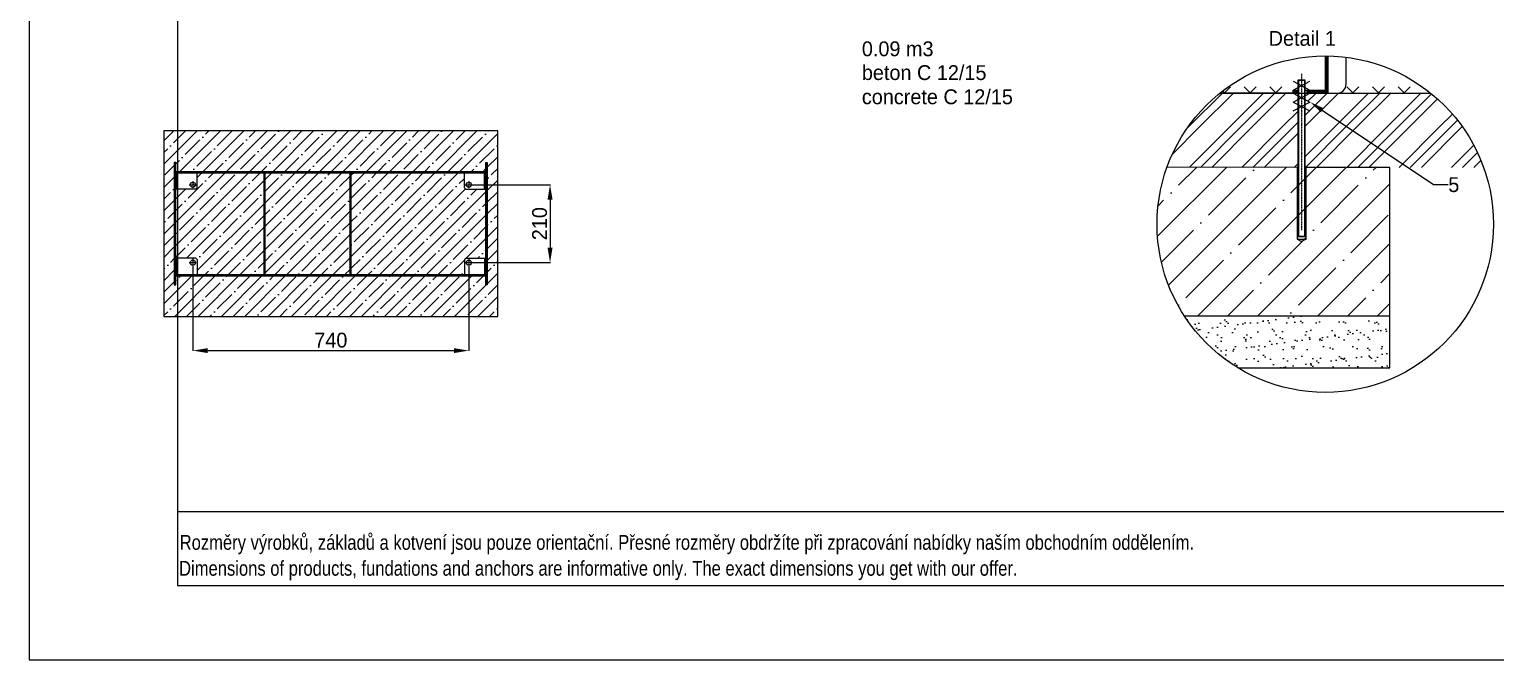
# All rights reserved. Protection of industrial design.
# Model space of a CAD drawing. Header units: millimetres. Extents: x 5064 to 11004, y 3085 to 7285.
# Drawn here: x 5064 to 9018, y 3085 to 4785 of the extents above; entities that cross this region are included whole.
import ezdxf
from ezdxf import colors
from ezdxf.entities.mleader import LeaderData, LeaderLine
from ezdxf.lldxf.tags import DXFTag
from ezdxf.math import Vec2, Vec3

# ---------------------------------------------------------------- set-up
doc = ezdxf.new("R2010")
doc.units = ezdxf.units.MM
doc.header["$LTSCALE"] = 0.3
doc.linetypes.add('DashDot', pattern=[15, 9, -3, 0, -3])
doc.linetypes.add('INCONTINUOUS', pattern=[200000.001, 200000, -0.001])
doc.layers.add('KOTY', color=3, linetype='INCONTINUOUS')
doc.layers.add('OSY', color=7, linetype='Continuous')
doc.layers.add('Nekreslit', color=6, linetype='Continuous', plot=False)
doc.layers.add('SRAFY', color=251, linetype='Continuous', lineweight=13)
doc.styles.add('SEACAD_Arial', font='arial.ttf', dxfattribs={"width": 0.8})
tags = doc.linetypes.add('HIDDEN2', pattern=[4.7625, 3.175, -1.5875]).pattern_tags.tags
tags[6:7] = [DXFTag(74, 4), DXFTag(75, 0), DXFTag(340, '0'), DXFTag(46, 0.0), DXFTag(50, 0.0), DXFTag(44, 0.0), DXFTag(45, 0.0)]
tags[4:5] = [DXFTag(74, 4), DXFTag(75, 0), DXFTag(340, '0'), DXFTag(46, 0.0), DXFTag(50, 0.0), DXFTag(44, 0.0), DXFTag(45, 0.0)]
doc.dimstyles.new('PROFI_CSN', dxfattribs={"dimscale": 0, "dimtxt": 3.5, "dimasz": 3, "dimexe": 1, "dimexo": 0, "dimgap": 1.5, "dimtad": 1, "dimlfac": -1, "dimdsep": 46, "dimtxsty": 'Standard', "dimcen": 0, "dimdle": 1, "dimclrd": 256, "dimclre": 256, "dimclrt": 256, "dimadec": 0, "dimazin": 0, "dimtfac": 0.6, "dimtmove": 0, "dimatfit": 1, "dimfxl": 1, "dimtolj": 1, "dimarcsym": 0})

# ---------------------------------------------------------------- blocks, each defined once
blk = doc.blocks.new('*D169')
at = {"layer": 'Defpoints', "color": 0, "transparency": 16777216}
for p in [(6259.4, 4366), (6259.4, 4156), (6468.5, 4156)]:
    blk.add_point(p, dxfattribs=at)
at = {"layer": 'KOTY', "color": 7, "lineweight": -2, "transparency": 16777216}
for p, q in [((6259.4, 4366), (6469.5, 4366)), ((6468.5, 4326), (6468.5, 4196)), ((6259.4, 4156), (6469.5, 4156))]:
    blk.add_line(p, q, dxfattribs=at)
at = {"layer": 'KOTY', "color": 7, "transparency": 16777216}
for points in [[(6461.9, 4326), (6475.2, 4326), (6468.5, 4366)], [(6461.9, 4196), (6475.2, 4196), (6468.5, 4156)]]:
    blk.add_solid(points, dxfattribs=at)
at = {"layer": 'KOTY', "color": 7, "lineweight": 15, "transparency": 16777216, "insert": (6440.5, 4261), "char_height": 40, "attachment_point": 5, "rotation": 90}
blk.add_mtext('\\A1;210', dxfattribs=at)
blk = doc.blocks.new('*D170')
at = {"layer": 'Defpoints', "color": 0, "transparency": 16777216}
for p in [(5505.4, 4146), (6249.4, 4146), (6249.4, 3918.7)]:
    blk.add_point(p, dxfattribs=at)
at = {"layer": 'KOTY', "color": 7, "lineweight": -2, "transparency": 16777216}
for p, q in [((5505.4, 4146), (5505.4, 3917.7)), ((6249.4, 4146), (6249.4, 3917.7)), ((5545.4, 3918.7), (6209.4, 3918.7))]:
    blk.add_line(p, q, dxfattribs=at)
at = {"layer": 'KOTY', "color": 7, "transparency": 16777216}
for points in [[(5545.4, 3925.4), (5545.4, 3912.1), (5505.4, 3918.7)], [(6209.4, 3925.4), (6209.4, 3912.1), (6249.4, 3918.7)]]:
    blk.add_solid(points, dxfattribs=at)
at = {"layer": 'KOTY', "color": 7, "lineweight": 15, "transparency": 16777216, "insert": (5877.4, 3946.7), "char_height": 40, "attachment_point": 5}
blk.add_mtext('\\A1;740', dxfattribs=at)

msp = doc.modelspace()

# ---------------------------------------------------------------- hatches: boundary and pattern name
at = {"true_color": 0xc7c8ca, "transparency": 33554508}
h = msp.add_hatch(dxfattribs=at)
h.set_pattern_fill('ANSI35', color=9, scale=7)
h.paths.add_polyline_path([(6327.4, 4511), (5427.4, 4511), (5427.4, 4011), (6327.4, 4011)])
h.paths.add_polyline_path([(6295.4, 4402), (6295.4, 4426), (6299.4, 4426), (6299.4, 4096), (6295.4, 4096), (6295.4, 4120), (5459.4, 4120), (5459.4, 4096), (5455.4, 4096), (5455.4, 4426), (5459.4, 4426), (5459.4, 4402)], flags=16)
h.paths.add_polyline_path([(6291.4, 4398), (6291.4, 4354), (6241.4, 4354), (6237.4, 4358), (6237.4, 4398), (5932.4, 4398), (5932.4, 4124), (6237.4, 4124), (6237.4, 4164), (6241.4, 4168), (6291.4, 4168), (6291.4, 4124), (5463.4, 4124), (5463.4, 4168), (5513.4, 4168), (5517.4, 4164), (5517.4, 4124), (5696.4, 4124), (5696.4, 4398), (5517.4, 4398), (5517.4, 4358), (5513.4, 4354), (5463.4, 4354), (5463.4, 4398)], flags=0)
h.paths.add_polyline_path([(6242.4, 4366, -1), (6256.4, 4366, -1)], flags=0)
h.paths.add_polyline_path([(5512.4, 4366, -1), (5498.4, 4366, -1)], flags=0)
h.paths.add_polyline_path([(6242.4, 4156, -1), (6256.4, 4156, -1)], flags=0)
h.paths.add_polyline_path([(5512.4, 4156, -1), (5498.4, 4156, -1)], flags=0)
h = msp.add_hatch(dxfattribs=at)
h.set_pattern_fill('ANSI35', color=9, scale=7)
h.paths.add_polyline_path([(5696.4, 4398), (5517.4, 4398), (5517.4, 4358), (5513.4, 4354), (5459.4, 4354), (5459.4, 4168), (5513.4, 4168), (5517.4, 4164), (5517.4, 4124), (5696.4, 4124)])
h.paths.add_polyline_path([(5928.4, 4398), (5700.4, 4398), (5700.4, 4124), (5928.4, 4124)])
h.paths.add_polyline_path([(6295.4, 4354), (6241.4, 4354), (6237.4, 4358), (6237.4, 4398), (5932.4, 4398), (5932.4, 4124), (6237.4, 4124), (6237.4, 4164), (6241.4, 4168), (6295.4, 4168)])
at = {"transparency": 33554508}
h = msp.add_hatch(dxfattribs=at)
h.set_pattern_fill('ANSI35', color=9, scale=18)
edge = h.paths.add_edge_path()
edge.add_arc((8558.9, 4259.7), 453.5, 160.2531, 213.0381)
edge.add_line((8178.7, 4012.5), (8733.2, 4012.5))
edge.add_line((8733.2, 4012.5), (8733.2, 4412.5))
edge.add_line((8733.2, 4412.5), (8132.1, 4413))
at = {"layer": 'SRAFY'}
h = msp.add_hatch(dxfattribs=at)
h.set_pattern_fill('ANSI31', color=256)
h.set_pattern_definition([(45, (0, -726.682), (-2.245064, 2.245064), [])])
h.paths.add_polyline_path([(8481.1, 4621.1), (8471.1, 4621.1), (8471.1, 4613.1), (8481.1, 4613.1)])
h.paths.add_polyline_path([(8559.1, 4621.1), (8509.1, 4621.1), (8509.1, 4613.1), (8559.1, 4613.1)])
edge = h.paths.add_edge_path()
edge.add_arc((8556.9, 4411.4), 301.8, 88.0686, 89.5795)
edge.add_line((8559.1, 4713.2), (8559.1, 4621.1))
edge.add_line((8559.1, 4621.1), (8559.1, 4613.1))
edge.add_line((8559.1, 4613.1), (8567.1, 4613.1))
edge.add_line((8567.1, 4613.1), (8567.1, 4713.1))
h = msp.add_hatch(dxfattribs=at)
h.set_pattern_fill('ANGLE', color=256, scale=7, angle=45)
h.set_pattern_definition([(45, (1372.663, 2401.22), (-34.574, 34.574), [35.56, -13.335]), (135, (1372.663, 2401.22), (-34.574, -34.574), [35.56, -13.335])])
edge = h.paths.add_edge_path()
edge.add_line((8820.6, 4630.1), (8614, 4630.1))
edge.add_arc((8591.1, 4637.1), 24, 270, 343.0422, ccw=False)
edge.add_line((8591.1, 4613.1), (8843.2, 4613.1))
edge.add_arc((8558.9, 4259.7), 453.5, 51.185, 54.752)
edge = h.paths.add_edge_path()
edge.add_line((8472.6, 4627.7), (8472.6, 4630.1))
edge.add_line((8472.6, 4630.1), (8297.2, 4630.1))
edge.add_arc((8558.9, 4259.7), 453.5, 125.248, 128.815)
edge.add_line((8274.7, 4613.1), (8471.1, 4613.1))
edge.add_line((8471.1, 4613.1), (8471.1, 4621.1))
edge.add_line((8471.1, 4621.1), (8472.6, 4621.1))
edge.add_line((8472.6, 4621.1), (8472.6, 4627.7))
h = msp.add_hatch(dxfattribs=at)
h.set_pattern_fill('GOST_GROUND', color=256, scale=10)
h.set_pattern_definition([(45, (1372.66, 2401.22), (141.4214, -9e-15), [200]), (45, (1402.66, 2401.22), (141.4214, -9e-15), [200]), (45, (1432.66, 2401.22), (141.4214, -9e-15), [200])])
h.paths.add_polyline_path([(8485.1, 4580.1), (8472.6, 4586.7), (8485.1, 4593.4), (8485.1, 4613), (8274.6, 4613, 0.138009), (8132.1, 4413), (8485.1, 4412.7)])
h.paths.add_polyline_path([(8843.2, 4613), (8505.1, 4613), (8505.1, 4593.4), (8517.6, 4586.7), (8505.1, 4580.1), (8505.1, 4412.7), (8733.2, 4412.5), (8985.9, 4412.5, 0.138278)])
h = msp.add_hatch(dxfattribs=at)
h.set_pattern_fill('ANSI31', color=256)
h.paths.add_polyline_path([(5932.4, 4398), (5928.4, 4398), (5928.4, 4124), (5932.4, 4124)])
h.paths.add_polyline_path([(5700.4, 4398), (5696.4, 4398), (5696.4, 4124), (5700.4, 4124)])
h.paths.add_polyline_path([(6299.4, 4426), (6295.4, 4426), (6295.4, 4096), (6299.4, 4096)])
h.paths.add_polyline_path([(5459.4, 4426), (5455.4, 4426), (5455.4, 4096), (5459.4, 4096)])
h = msp.add_hatch(dxfattribs=at)
h.set_pattern_fill('ANSI31', color=256)
edge = h.paths.add_edge_path()
edge.add_line((5459.4, 4402), (6295.4, 4402))
edge.add_line((5459.4, 4402), (5459.4, 4398))
edge.add_line((5459.4, 4398), (6295.4, 4398))
edge = h.paths.add_edge_path(flags=17)
edge.add_line((6295.4, 4398), (6295.4, 4402))
h = msp.add_hatch(dxfattribs=at)
h.set_pattern_fill('ANSI31', color=256)
h.paths.add_polyline_path([(5463.4, 4398), (5459.4, 4398), (5459.4, 4354), (5463.4, 4354)])
h = msp.add_hatch(dxfattribs=at)
h.set_pattern_fill('ANSI31', color=256)
h.set_pattern_definition([(45, (832, 3e-11), (-2.245064, 2.245064), [])])
h.paths.add_polyline_path([(6295.4, 4398), (6291.4, 4398), (6291.4, 4354), (6295.4, 4354)])
h = msp.add_hatch(dxfattribs=at)
h.set_pattern_fill('ANSI31', color=256)
h.set_pattern_definition([(45, (0, -230), (-2.245064, 2.245064), [])])
h.paths.add_polyline_path([(5463.4, 4168), (5459.4, 4168), (5459.4, 4124), (5463.4, 4124)])
h = msp.add_hatch(dxfattribs=at)
h.set_pattern_fill('ANSI31', color=256)
h.set_pattern_definition([(45, (832, -230), (-2.245064, 2.245064), [])])
h.paths.add_polyline_path([(6295.4, 4168), (6291.4, 4168), (6291.4, 4124), (6295.4, 4124)])
h = msp.add_hatch(dxfattribs=at)
h.set_pattern_fill('ANSI31', color=256)
h.paths.add_polyline_path([(5459.4, 4124), (6295.4, 4124), (6295.4, 4120), (5459.4, 4120)])
at = {"layer": 'SRAFY', "lineweight": 15}
h = msp.add_hatch(dxfattribs=at)
h.set_pattern_fill('AR-SAND', color=9, style=0)
h.paths.add_polyline_path([(8733.2, 4012.5), (8178.7, 4012.5, 0.112104), (8322.8, 3872.6), (8733.2, 3872.6)])

# ---------------------------------------------------------------- linework, layer by layer
for p, q in [((8559.1, 4621.1), (8559.1, 4713.2)), ((8567.1, 4613.1), (8567.1, 4713.1)), ((8615.1, 4637.1), (8615.1, 4709.7)), ((8472.6, 4645.1), (8517.6, 4621.1)), ((8472.6, 4621.1), (8517.6, 4645.1)), ((8486.7, 4648.7), (8503.5, 4648.7)), ((8274.7, 4613.1), (8485.1, 4613.1)), ((8471.1, 4621.1), (8471.1, 4613.1)), ((8471.1, 4621.1), (8485.1, 4621.1)), ((8471.1, 4613.1), (8485.1, 4613.1)), ((8472.6, 4621.1), (8485.1, 4621.1)), ((8472.6, 4613.1), (8517.6, 4589.1)), ((8472.6, 4589.1), (8517.6, 4613.1)), ((8472.6, 4589.1), (8517.6, 4565.1)), ((8472.6, 4565.1), (8517.6, 4589.1)), ((8481.1, 4621.1), (8481.1, 4613.1)), ((8485.1, 4613.1), (8505.1, 4613.1)), ((8505.1, 4621.1), (8517.6, 4621.1)), ((8505.1, 4621.1), (8559.1, 4621.1)), ((8505.1, 4613.1), (8559.1, 4613.1)), ((8505.1, 4613.1), (8615.1, 4613.1)), ((8509.1, 4621.1), (8509.1, 4613.1)), ((8559.1, 4613.1), (8559.1, 4621.1)), ((8559.1, 4613.1), (8567.1, 4613.1)), ((8615.1, 4613.1), (8843.2, 4613.1)), ((5459.4, 4402), (5459.4, 4398)), ((6295.4, 4398), (6295.4, 4402)), ((5459.4, 4124), (5459.4, 4120)), ((6295.4, 4120), (6295.4, 4124))]:
    msp.add_line(p, q)
at = {"color": 7, "linetype": 'HIDDEN2'}
for p, q in [((8486.7, 4648.7), (8485.1, 4647.1)), ((8505.1, 4647.1), (8485.1, 4647.1)), ((8505.1, 4647.1), (8503.5, 4648.7)), ((8485.1, 4227), (8505.1, 4227)), ((8485.1, 4227), (8486.7, 4225.4)), ((8495.1, 4225.4), (8486.7, 4225.4)), ((8503.5, 4225.4), (8495.1, 4225.4)), ((8503.5, 4225.4), (8505.1, 4227))]:
    msp.add_line(p, q, dxfattribs=at)
at = {"color": 7, "linetype": 'Continuous'}
for p, q in [((8485.1, 4647.1), (8485.1, 4227)), ((8505.1, 4227), (8505.1, 4647.1)), ((8485.1, 4613.1), (8274.7, 4613.1))]:
    msp.add_line(p, q, dxfattribs=at)
at = {"lineweight": 15}
for p, q in [((8486.7, 4648.7), (8486.7, 4225.4)), ((8503.5, 4225.4), (8503.5, 4648.7)), ((5459.4, 4402), (6295.4, 4402)), ((5459.4, 4398), (6295.4, 4398)), ((5463.4, 4354), (5463.4, 4398)), ((5517.4, 4358), (5517.4, 4398)), ((6237.4, 4358), (6237.4, 4398)), ((6291.4, 4354), (6291.4, 4398)), ((5513.4, 4354), (5459.4, 4354)), ((5517.4, 4358), (5513.4, 4354)), ((6237.4, 4358), (6241.4, 4354)), ((6241.4, 4354), (6295.4, 4354)), ((5513.4, 4168), (5459.4, 4168)), ((5463.4, 4168), (5463.4, 4124)), ((5517.4, 4164), (5513.4, 4168)), ((5517.4, 4164), (5517.4, 4124)), ((6237.4, 4164), (6241.4, 4168)), ((6237.4, 4164), (6237.4, 4124)), ((6241.4, 4168), (6295.4, 4168)), ((6291.4, 4168), (6291.4, 4124)), ((5459.4, 4124), (6295.4, 4124)), ((5459.4, 4120), (6295.4, 4120)), ((5710.4, 4120), (5650.4, 4120))]:
    msp.add_line(p, q, dxfattribs=at)
at = {"linetype": 'HIDDEN2'}
for p, q in [((8483.1, 4412.7), (8483.1, 4219.4)), ((8507.1, 4219.4), (8507.1, 4412.7))]:
    msp.add_line(p, q, dxfattribs=at)
at = {"linetype": 'DashDot', "ltscale": 0.1}
for p, q in [((5495.4, 4366), (5515.4, 4366)), ((5505.4, 4376), (5505.4, 4356)), ((6239.4, 4366), (6259.4, 4366)), ((6249.4, 4376), (6249.4, 4356)), ((5495.4, 4156), (5515.4, 4156)), ((5505.4, 4166), (5505.4, 4146)), ((6239.4, 4156), (6259.4, 4156)), ((6249.4, 4166), (6249.4, 4146))]:
    msp.add_line(p, q, dxfattribs=at)
at = {"color": 7, "linetype": 'HIDDEN2', "ltscale": 0.2}
msp.add_line((8483.1, 4219.4), (8507.1, 4219.4), dxfattribs=at)
at = {"linetype": 'HIDDEN2', "ltscale": 0.2}
for p in [(8483.1, 4219.4), (8507.1, 4219.4)]:
    msp.add_line(p, (8495.1, 4212.5), dxfattribs=at)
msp.add_lwpolyline([(6327.4, 4011), (6327.4, 4511), (5427.4, 4511), (5427.4, 4011)], close=True)
at = {"lineweight": 15}
for points in [[(5455.4, 4426), (5455.4, 4096), (5459.4, 4096), (5459.4, 4426)], [(6299.4, 4426), (6299.4, 4096), (6295.4, 4096), (6295.4, 4426)]]:
    msp.add_lwpolyline(points, close=True, dxfattribs=at)
for points in [[(5696.4, 4398), (5696.4, 4124), (5700.4, 4124), (5700.4, 4398)], [(5928.4, 4398), (5928.4, 4124), (5932.4, 4124), (5932.4, 4398)], [(8485.1, 4412.7), (8132.1, 4413)], [(8178.7, 4012.5), (8733.2, 4012.5), (8733.2, 4412.5), (8505.1, 4412.7)]]:
    msp.add_lwpolyline(points)
msp.add_circle((8558.9, 4259.7), 453.5)
for centre in [(5505.4, 4366), (6249.4, 4366), (5505.4, 4156), (6249.4, 4156)]:
    msp.add_circle(centre, 7, dxfattribs=at)
msp.add_arc((8591.1, 4637.1), 24, 270, 0)
at = {"layer": 'Nekreslit'}
msp.add_line((5464.4, 3485.3), (9504.4, 3485.3), dxfattribs=at)
for points in [[(5064.4, 3085.3), (11004.4, 3085.3), (11004.4, 7285.3), (5064.4, 7285.3)], [(5464.4, 3285.3), (9504.4, 3285.3), (9504.4, 6885.3), (5464.4, 6885.3)]]:
    msp.add_lwpolyline(points, close=True, dxfattribs=at)
at = {"layer": 'OSY', "linetype": 'DashDot', "lineweight": 25}
msp.add_line((8495.1, 4665.1), (8495.1, 4243.8), dxfattribs=at)
at = {"layer": 'SRAFY'}
for p, q in [((8733.2, 3872.6), (8733.2, 4012.5)), ((8322.8, 3872.6), (8733.2, 3872.6))]:
    msp.add_line(p, q, dxfattribs=at)

# ---------------------------------------------------------------- texts
for s, p in [('0.09 m3', (7309.3, 4712.6)), ('beton C 12/15', (7309.3, 4648.4)), ('concrete C 12/15', (7309.3, 4583.2))]:
    msp.add_text(s, height=40).set_placement(p)
at = {"style": 'SEACAD_Arial', "width": 0.8}
for s, p in [('Rozměry výrobků, základů a kotvení jsou pouze orientační. Přesné rozměry obdržíte při zpracování nabídky naším obchodním oddělením.', (5469.8, 3381.6)), ('Dimensions of products, fundations and anchors are informative only. The exact dimensions you get with our offer.', (5468.2, 3311.7))]:
    msp.add_text(s, height=39.9982, dxfattribs=at).set_placement(p)
at = {"insert": (8406.3, 4780.7), "char_height": 40, "attachment_point": 1}
msp.add_mtext_dynamic_manual_height_columns('Detail 1', width=265.241, gutter_width=200, heights=[0], dxfattribs=at)

# ---------------------------------------------------------------- dimensions: what is measured, and where the dimension line sits
at = {"layer": 'KOTY', "lineweight": 15}
dim = msp.add_linear_dim(base=(6468.5, 4156), p1=(6259.4, 4366), p2=(6259.4, 4156), angle=90, dimstyle='PROFI_CSN', override={"dimscale": 1, "dimtxt": 40, "dimasz": 40, "dimgap": 8, "dimdec": 0, "dimlfac": 1, "dimrnd": 10, "dimclrd": 7, "dimclre": 7, "dimclrt": 7, "dimtdec": 0}, dxfattribs=at)
dim.commit()
dim.dimension.update_dxf_attribs({"geometry": '*D169', "text_midpoint": (6440.5, 4261)})
dim = msp.add_linear_dim(base=(6249.4, 3918.7), p1=(5505.4, 4146), p2=(6249.4, 4146), dimstyle='PROFI_CSN', override={"dimscale": 1, "dimtxt": 40, "dimasz": 40, "dimgap": 8, "dimdec": 0, "dimlfac": 1, "dimrnd": 10, "dimclrd": 7, "dimclre": 7, "dimclrt": 7, "dimtdec": 0}, dxfattribs=at)
dim.commit()
dim.dimension.update_dxf_attribs({"geometry": '*D170', "text_midpoint": (5877.4, 3946.7)})

# ---------------------------------------------------------------- leaders
at = {"layer": 'KOTY', "color": 0, "lineweight": 15}
ml = msp.add_multileader_mtext('Standard', dxfattribs=at)
ml.set_content('5')
ml.set_leader_properties()
ml.build(insert=Vec2(0, 0))
ml.multileader.update_dxf_attribs({"text_right_attachment_type": 6, "dogleg_length": 40, "arrow_head_size": 40})
ctx = ml.context
ctx.base_point, ctx.char_height, ctx.arrow_head_size, ctx.landing_gap_size, ctx.plane_origin = Vec3(8890.5, 4366.3), 40, 40, 0.09, Vec3(8379.8, 4504)
ctx.right_attachment = 6
notes = []
notes.append((ctx, [(0, (1, 1, 0), (8850.5, 4366.3), (1, 0), 40, [(0, [(8517.6, 4589.1)], 0, [])])]))
ctx.mtext.insert, ctx.mtext.flow_direction = Vec3(8890.6, 4386.3), 5
for ctx, leaders in notes:
    for number, flags, end, landing, length, lines in leaders:
        leader = LeaderData()
        leader.index, (leader.has_last_leader_line, leader.has_dogleg_vector, leader.attachment_direction) = number, flags
        leader.last_leader_point, leader.dogleg_vector, leader.dogleg_length = Vec3(end), Vec3(landing), length
        for number, points, colour, breaks in lines:
            line = LeaderLine()
            line.index, line.vertices, line.color, line.breaks = number, Vec3.list(points), colors.encode_raw_color(colour), breaks
            leader.lines.append(line)
        ctx.leaders.append(leader)

doc.saveas('drawing.dxf')
